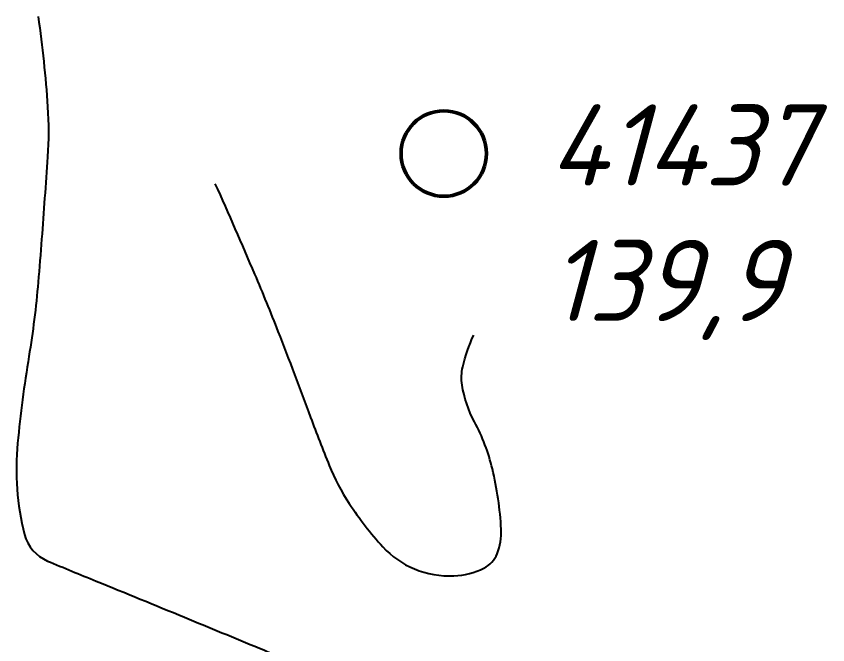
# Model space of a CAD drawing. Header units: millimetres. Extents: x -994 to -400, y 519 to 1360.
# Drawn here: x -488.59 to -474.36, y 708.86 to 719.89 of the extents above; entities that cross this region are included whole.
import ezdxf

# ---------------------------------------------------------------- set-up
doc = ezdxf.new("R2010")
doc.units = ezdxf.units.MM
doc.linetypes.add('DASHED', pattern=[7, 5, -2, 0])
doc.layers.add('Кривульки', color=1, linetype='Continuous')
doc.layers.add('Свердловини', color=4, linetype='Continuous')
doc.styles.add('GOST-2.304_Type-B_italic', font='GOST Common Italic.ttf')

msp = doc.modelspace()

# ---------------------------------------------------------------- linework, layer by layer
at = {"layer": 'Кривульки'}
for points in [[(-488.205, 719.881, -0.018648), (-488.04, 718.3, -0.033736), (-488.041, 717.42, -0.001586), (-488.144, 715.978, -0.00302), (-488.205, 715.221, -0.018886), (-488.368, 713.92, 0.016152), (-488.566, 712.399, 0.086872), (-488.445, 710.8, 0.235705), (-488.041, 710.332, 0.00248), (-487.189, 709.981, -0.001367), (-485.642, 709.347, -0.000119), (-484.322, 708.802, -0.000269), (-483.736, 708.56, -0.062561)], [(-485.105, 716.95, -0.004842), (-484.412, 715.365, -0.007691), (-484.001, 714.357, -0.004093), (-483.428, 712.852, 0.007297), (-483.102, 712.01, 0.049395), (-482.751, 711.341, 0.03878), (-482.162, 710.581, 0.111782), (-481.609, 710.194, 0.107056), (-480.915, 710.071, 0.109377), (-480.389, 710.209, 0.178184), (-480.159, 710.459, 0.112066), (-480.086, 710.888, 0.045055), (-480.241, 711.949, 0.064521), (-480.555, 712.774, -0.083953), (-480.772, 713.418, -0.0969), (-480.76, 713.738, -0.05218), (-480.568, 714.296)]]:
    msp.add_lwpolyline(points, format="xyb", dxfattribs=at)
at = {"layer": 'Свердловини', "linetype": 'DASHED', "lineweight": 50}
msp.add_circle((-481.093, 717.479), 0.749, dxfattribs=at)

# ---------------------------------------------------------------- texts
at = {"layer": 'Свердловини', "linetype": 'DASHED', "insert": (-479.247, 718.341), "char_height": 1.425, "attachment_point": 1, "style": 'GOST-2.304_Type-B_italic'}
msp.add_mtext_dynamic_manual_height_columns('{\\fGOST Common|b0|i1|c204|p34;41437\\P139,9}', width=5.3259, gutter_width=12.5, heights=[0], dxfattribs=at)

doc.saveas('drawing.dxf')
